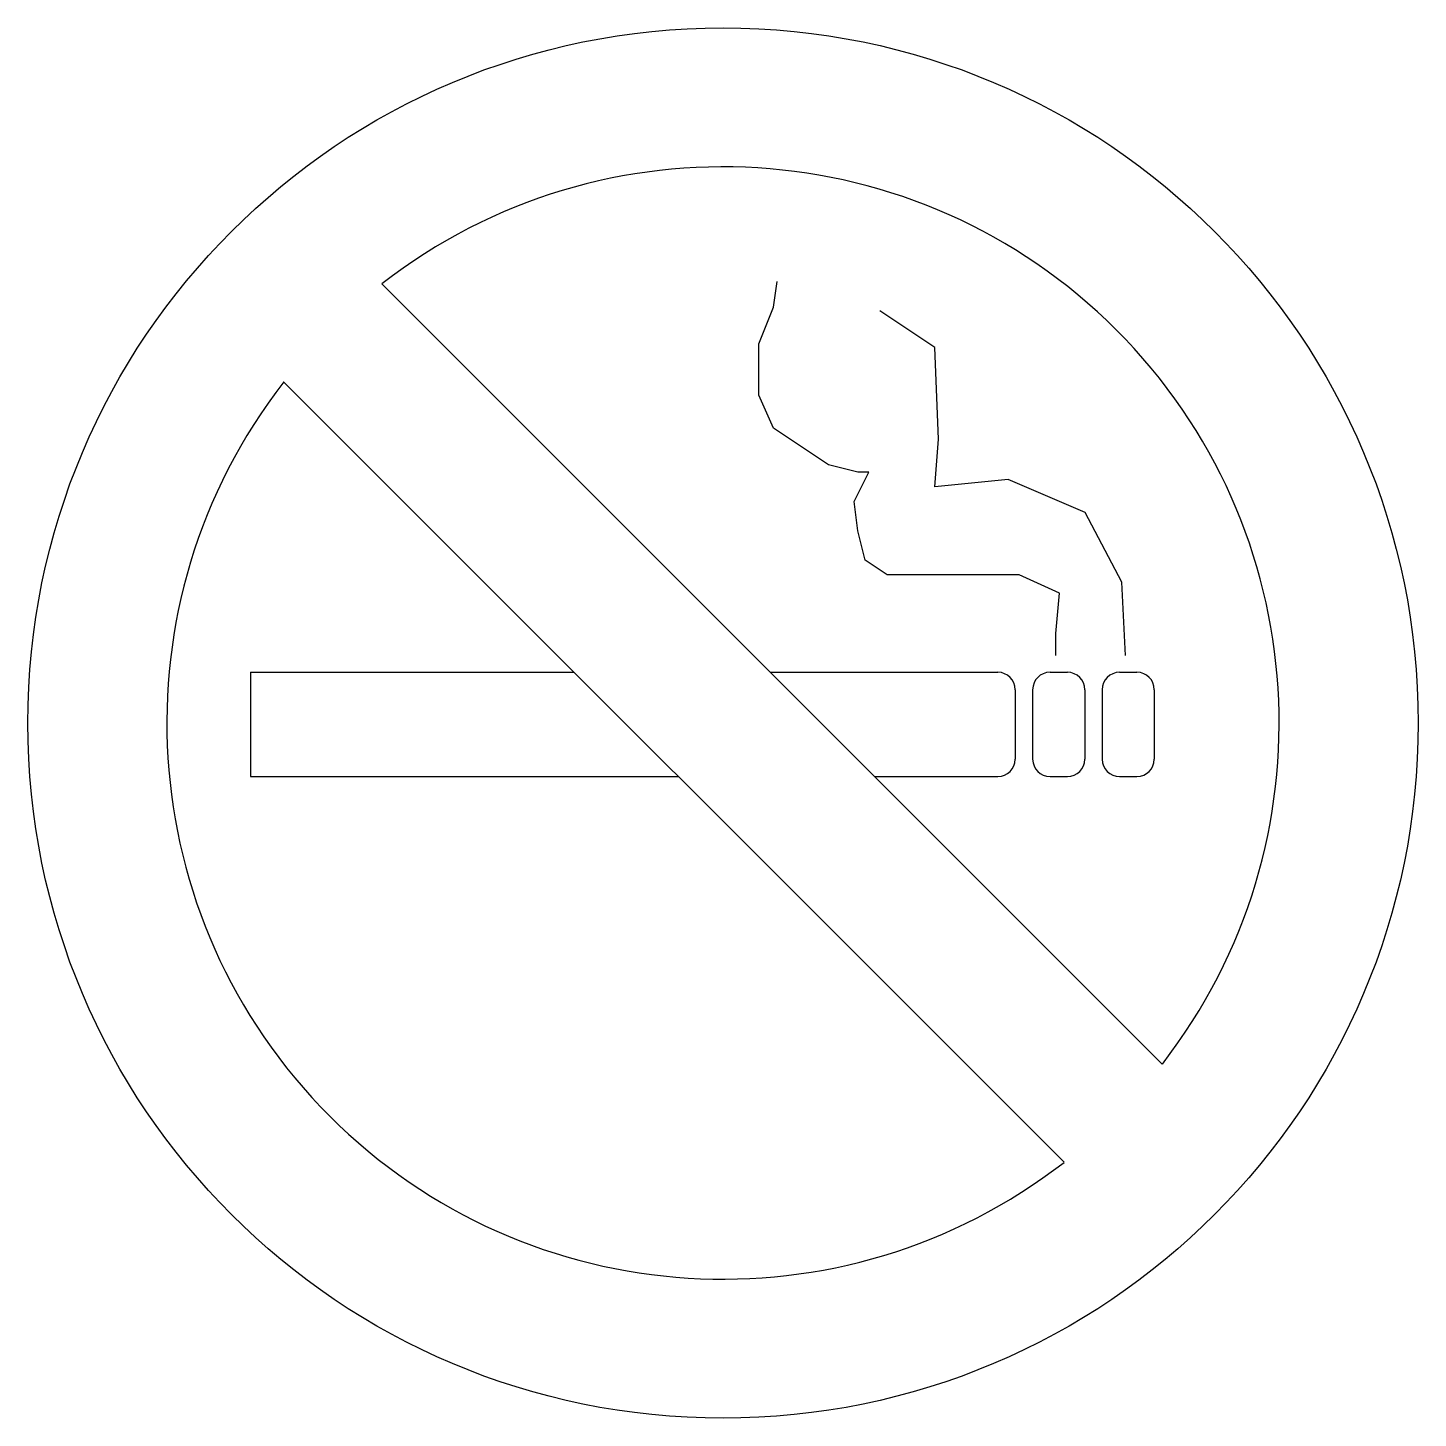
# Model space of a CAD drawing. Extents: x -0.4 to 79.6, y 0.1 to 80.1.
import ezdxf

# ---------------------------------------------------------------- set-up
doc = ezdxf.new("R2010")
doc.units = 0
doc.header["$LTSCALE"] = 50
doc.header["$MEASUREMENT"] = 0
doc.layers.get('0').update_dxf_attribs({"linetype": 'CONTINUOUS'})

msp = doc.modelspace()

# ---------------------------------------------------------------- linework, layer by layer
at = {"color": 0, "linetype": 'ByBlock'}
for p, q in [((20.024, 65.349), (64.924, 20.45)), ((42.554, 63.996), (42.765, 65.473)), ((41.71, 61.887), (42.554, 63.996)), ((51.84, 61.677), (48.674, 63.786)), ((41.71, 58.935), (41.71, 61.887)), ((52.051, 56.404), (51.84, 61.677)), ((14.367, 59.693), (59.267, 14.793)), ((42.554, 57.037), (41.71, 58.935)), ((45.72, 54.928), (42.554, 57.037)), ((51.84, 53.662), (52.051, 56.404)), ((47.408, 54.506), (45.72, 54.928)), ((47.197, 52.819), (48.041, 54.506)), ((48.041, 54.506), (47.408, 54.506)), ((56.06, 54.084), (51.84, 53.662)), ((60.492, 52.186), (56.06, 54.084)), ((47.408, 51.131), (47.197, 52.819)), ((62.602, 48.179), (60.492, 52.186)), ((47.83, 49.444), (47.408, 51.131)), ((49.096, 48.601), (47.83, 49.444)), ((50.785, 48.601), (49.096, 48.601)), ((56.693, 48.601), (50.785, 48.601)), ((59.015, 47.546), (56.693, 48.601)), ((62.813, 43.961), (62.602, 48.179)), ((58.804, 45.226), (59.015, 47.546)), ((58.804, 43.961), (58.804, 45.226)), ((12.463, 42.988), (31.072, 42.988)), ((12.463, 42.988), (12.463, 36.988)), ((42.386, 42.988), (55.463, 42.988)), ((58.463, 42.988), (59.463, 42.988)), ((62.463, 42.988), (63.463, 42.988)), ((56.463, 41.988), (56.463, 37.988)), ((57.463, 41.988), (57.463, 37.988)), ((60.463, 41.988), (60.463, 37.988)), ((61.463, 41.988), (61.463, 37.988)), ((64.463, 41.988), (64.463, 37.988)), ((12.463, 36.988), (37.072, 36.988)), ((48.386, 36.988), (55.463, 36.988)), ((58.463, 36.988), (59.463, 36.988)), ((62.463, 36.988), (63.463, 36.988))]:
    msp.add_line(p, q, dxfattribs=at)
msp.add_circle((39.646, 40.071), 40, dxfattribs=at)
for centre, radius, start, end in [((39.646, 40.071), 32, 322.18076, 127.81924), ((39.646, 40.071), 32, 142.18076, 307.81924), ((55.463, 41.988), 1, 0, 90), ((58.463, 41.988), 1, 90, 180), ((59.463, 41.988), 1, 0, 90), ((62.463, 41.988), 1, 90, 180), ((63.463, 41.988), 1, 0, 90), ((55.463, 37.988), 1, 270, 0), ((58.463, 37.988), 1, 180, 270), ((59.463, 37.988), 1, 270, 0), ((62.463, 37.988), 1, 180, 270), ((63.463, 37.988), 1, 270, 0)]:
    msp.add_arc(centre, radius, start, end, dxfattribs=at)

doc.saveas('drawing.dxf')
